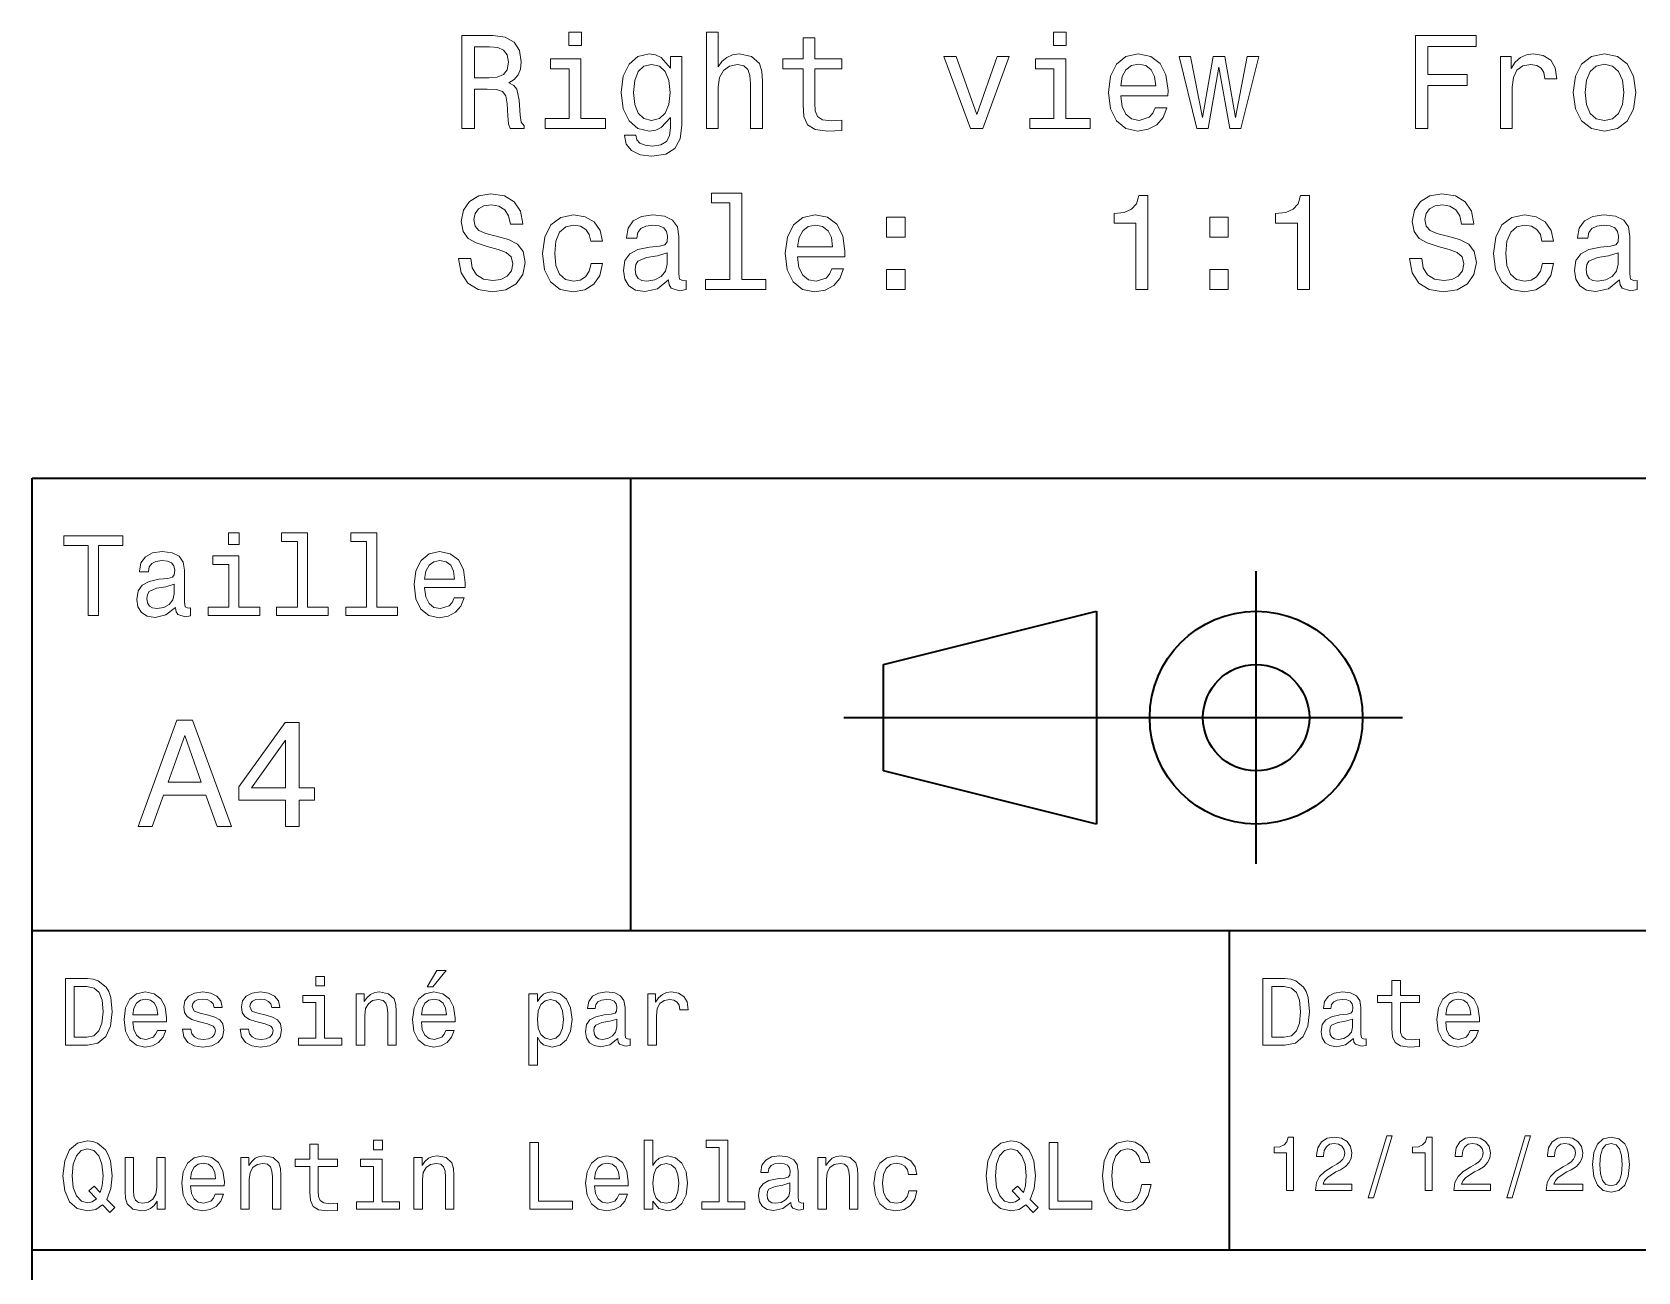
# Model space of a CAD drawing. Extents: x 0 to 297, y 0 to 210.
# Drawn here: x 97 to 157.3, y 40.2 to 86.8 of the extents above; entities that cross this region are included whole.
import ezdxf

# ---------------------------------------------------------------- set-up
doc = ezdxf.new("R2010")
doc.units = 0

msp = doc.modelspace()

# ---------------------------------------------------------------- linework, layer by layer
at = {"color": 7, "lineweight": 35}
for p, q in [((97, 10), (97, 70)), ((97, 70), (287, 70)), ((127.5, 61), (148.5, 61)), ((97, 53), (162, 53)), ((97, 41), (162, 41))]:
    msp.add_line(p, q, dxfattribs=at)
at = {"color": 7, "lineweight": 35, "ltscale": 0.425}
msp.add_line((119.5, 53), (119.5, 70), dxfattribs=at)
at = {"color": 7, "lineweight": 35, "ltscale": 0.275}
msp.add_line((143, 55.5), (143, 66.5), dxfattribs=at)
at = {"color": 7, "lineweight": 35, "ltscale": 0.206155}
for p, q in [((129, 63), (137, 65)), ((137, 57), (129, 59))]:
    msp.add_line(p, q, dxfattribs=at)
at = {"color": 7, "lineweight": 35, "ltscale": 0.2}
msp.add_line((137, 65), (137, 57), dxfattribs=at)
at = {"color": 7, "lineweight": 35, "ltscale": 0.1}
msp.add_line((129, 59), (129, 63), dxfattribs=at)
at = {"color": 7, "lineweight": 35, "ltscale": 0.3}
msp.add_line((142, 41), (142, 53), dxfattribs=at)
at = {"color": 7, "lineweight": 13}
for points in [[(113.153374, 83.143372), (113.622391, 83.143372), (113.622391, 84.62104), (114.101501, 84.62104), (114.454529, 84.605911), (114.67643, 84.535301), (114.797462, 84.368874), (114.8479, 84.071327), (114.873116, 83.617432), (114.903374, 83.319885), (114.96389, 83.143372), (115.493431, 83.143372), (115.493431, 83.239189), (115.377434, 83.380402), (115.33709, 83.642654), (115.301788, 84.207489), (115.216057, 84.626083), (115.10006, 84.757202), (114.918503, 84.853027), (115.120232, 84.979103), (115.261444, 85.155617), (115.352219, 85.377518), (115.382477, 85.644814), (115.311874, 86.068443), (115.110146, 86.386169), (114.77729, 86.577812), (114.323402, 86.643372), (113.153374, 86.643372)], [(117.641846, 86.764412), (117.172829, 86.764412), (117.172829, 86.260086), (117.641846, 86.260086)], [(122.342133, 83.143372), (122.785942, 83.143372), (122.785942, 84.706772), (122.831329, 85.064842), (122.977585, 85.327087), (123.204529, 85.488472), (123.507118, 85.548988), (123.749191, 85.498558), (123.90049, 85.362389), (123.976143, 85.135445), (124.001358, 84.832855), (124.001358, 83.143372), (124.44516, 83.143372), (124.44516, 84.92363), (124.424988, 85.2817), (124.334213, 85.579254), (124.036659, 85.851585), (123.572685, 85.947403), (123.320518, 85.912102), (123.103661, 85.816284), (122.922104, 85.664986), (122.785942, 85.458214), (122.785942, 86.764412), (122.342133, 86.764412)], [(125.973259, 85.382568), (125.973259, 84.02594), (126.003517, 83.587173), (126.14473, 83.284584), (126.427147, 83.10807), (126.906258, 83.047554), (127.430756, 83.072769), (127.430756, 83.456055), (127.04747, 83.425789), (126.699486, 83.466141), (126.512886, 83.592216), (126.43219, 83.804031), (126.417061, 84.101585), (126.417061, 85.382568), (127.430756, 85.382568), (127.430756, 85.760803), (126.417061, 85.760803), (126.417061, 86.552597), (125.973259, 86.552597), (125.973259, 85.760803), (125.206688, 85.760803), (125.206688, 85.382568)], [(135.857986, 86.764412), (135.388962, 86.764412), (135.388962, 86.260086), (135.857986, 86.260086)], [(148.984146, 83.143372), (149.453171, 83.143372), (149.453171, 84.752159), (150.925797, 84.752159), (150.925797, 85.170746), (149.453171, 85.170746), (149.453171, 86.219742), (151.263687, 86.219742), (151.263687, 86.643372), (148.984146, 86.643372)], [(114.192276, 86.214699), (114.499916, 86.184441), (114.716774, 86.088615), (114.852943, 85.912102), (114.898331, 85.634727), (114.8479, 85.342216), (114.711731, 85.165703), (114.479744, 85.074928), (114.162018, 85.049713), (113.622391, 85.049713), (113.622391, 86.214699)], [(117.626717, 83.516571), (117.626717, 85.760803), (116.486946, 85.760803), (116.486946, 85.382568), (117.182915, 85.382568), (117.182915, 83.516571), (116.275131, 83.516571), (116.275131, 83.143372), (118.544586, 83.143372), (118.544586, 83.516571)], [(121.414185, 83.264412), (121.414185, 85.851585), (120.990547, 85.851585), (120.990547, 85.412827), (120.64257, 85.811241), (120.430756, 85.912102), (120.193718, 85.947403), (119.765045, 85.846542), (119.43219, 85.564117), (119.215332, 85.110229), (119.139687, 84.5), (119.215332, 83.884727), (119.43219, 83.430832), (119.765045, 83.143372), (120.193718, 83.047554), (120.435791, 83.082855), (120.637527, 83.17363), (120.990547, 83.556915), (120.990547, 83.17363), (120.950203, 82.87104), (120.839256, 82.654175), (120.627441, 82.528099), (120.309715, 82.482712), (120.032333, 82.51297), (119.835648, 82.588615), (119.719658, 82.719742), (119.684357, 82.896255), (119.255676, 82.896255), (119.255676, 82.876083), (119.321243, 82.553314), (119.522972, 82.311241), (119.845734, 82.1549), (120.2845, 82.099426), (120.80899, 82.175072), (121.156975, 82.386887), (121.353661, 82.755043)], [(132.262161, 83.143372), (132.731186, 83.143372), (133.71965, 85.851585), (133.260727, 85.851585), (132.499191, 83.66787), (131.722534, 85.851585), (131.25856, 85.851585)], [(135.842865, 83.516571), (135.842865, 85.760803), (134.703094, 85.760803), (134.703094, 85.382568), (135.399048, 85.382568), (135.399048, 83.516571), (134.491272, 83.516571), (134.491272, 83.143372), (136.760727, 83.143372), (136.760727, 83.516571)], [(137.910583, 84.368874), (139.685791, 84.368874), (139.690842, 84.575645), (139.610153, 85.155617), (139.388245, 85.58934), (139.035217, 85.851585), (138.566193, 85.947403), (138.107269, 85.846542), (137.754242, 85.564117), (137.527298, 85.105186), (137.446594, 84.5), (137.522247, 83.879684), (137.749191, 83.425789), (138.097183, 83.143372), (138.551071, 83.047554), (138.944443, 83.113113), (139.267212, 83.284584), (139.504242, 83.556915), (139.640411, 83.920029), (139.201645, 83.920029), (139.11087, 83.7183), (138.979736, 83.567001), (138.606537, 83.445969), (138.319077, 83.501442), (138.102219, 83.677956), (137.961014, 83.965416), (137.910583, 84.353745)], [(141.198761, 83.143372), (141.602219, 85.443085), (142.005676, 83.143372), (142.429306, 83.143372), (143.095016, 85.851585), (142.666336, 85.851585), (142.217499, 83.551872), (141.819077, 85.851585), (141.380325, 85.851585), (140.981903, 83.551872), (140.533051, 85.851585), (140.109421, 85.851585), (140.775131, 83.143372)], [(152.176514, 83.143372), (152.620316, 83.143372), (152.620316, 84.691643), (152.66571, 85.064842), (152.80188, 85.33213), (153.023773, 85.493515), (153.32132, 85.548988), (153.543228, 85.513687), (153.709656, 85.412827), (153.810516, 85.241356), (153.845825, 85.009369), (154.294662, 85.009369), (154.234146, 85.41787), (154.067719, 85.710373), (153.790344, 85.886887), (153.412109, 85.947403), (153.154892, 85.907059), (152.932999, 85.806198), (152.736313, 85.634727), (152.579971, 85.40274), (152.579971, 85.851585), (152.176514, 85.851585)], [(154.914978, 84.494957), (154.995682, 83.879684), (155.227661, 83.425789), (155.595825, 83.143372), (156.090057, 83.047554), (156.579254, 83.143372), (156.947403, 83.420746), (157.179398, 83.874641), (157.265137, 84.494957), (157.179398, 85.110229), (156.947403, 85.56916), (156.579254, 85.846542), (156.090057, 85.947403), (155.595825, 85.846542), (155.227661, 85.564117), (154.995682, 85.110229)], [(119.598618, 84.5), (119.644005, 84.948845), (119.780174, 85.2817), (119.991989, 85.478386), (120.274414, 85.548988), (120.57196, 85.478386), (120.793861, 85.2817), (120.930031, 84.948845), (120.980461, 84.5), (120.930031, 84.041069), (120.793861, 83.713257), (120.57196, 83.511528), (120.274414, 83.445969), (119.991989, 83.511528), (119.780174, 83.713257), (119.644005, 84.046112)], [(137.910583, 84.742073), (137.966049, 85.090057), (138.102219, 85.34726), (138.30899, 85.503601), (138.581329, 85.559074), (138.848618, 85.503601), (139.055389, 85.34726), (139.181473, 85.090057), (139.226868, 84.742073)], [(155.368881, 84.5), (155.414261, 84.953888), (155.555481, 85.2817), (155.782425, 85.483429), (156.090057, 85.554031), (156.392654, 85.483429), (156.619598, 85.286743), (156.760803, 84.953888), (156.811234, 84.5), (156.760803, 84.041069), (156.619598, 83.708214), (156.392654, 83.506485), (156.090057, 83.440926), (155.782425, 83.506485), (155.555481, 83.708214), (155.414261, 84.041069)], [(113.481186, 78.251442), (113.022247, 78.251442), (113.123116, 77.716858), (113.375275, 77.323486), (113.763603, 77.086456), (114.288101, 77.000725), (114.807556, 77.081413), (115.195885, 77.303314), (115.443001, 77.651299), (115.533775, 78.110229), (115.45813, 78.523773), (115.246315, 78.791069), (114.903374, 78.967583), (114.444443, 79.098701), (114.051071, 79.194527), (113.793861, 79.305473), (113.647614, 79.466858), (113.602219, 79.719025), (113.647614, 79.945969), (113.778732, 80.117439), (113.980461, 80.233429), (114.257843, 80.273773), (114.54026, 80.223343), (114.762161, 80.087173), (114.908417, 79.860229), (114.979019, 79.552597), (115.437958, 79.552597), (115.437958, 79.562683), (115.357262, 80.036743), (115.120232, 80.389771), (114.747032, 80.611671), (114.242714, 80.687317), (113.788818, 80.611671), (113.435791, 80.399857), (113.208847, 80.072044), (113.128159, 79.648415), (113.193718, 79.270172), (113.385361, 79.01297), (113.687958, 78.841499), (114.101501, 78.710373), (114.510002, 78.594383), (114.817642, 78.483429), (115.004242, 78.322044), (115.069801, 78.059799), (115.009285, 77.792511), (114.852943, 77.590782), (114.615913, 77.464699), (114.308273, 77.424355), (113.965332, 77.479828), (113.703087, 77.641212), (113.536659, 77.903458)], [(123.224701, 80.344383), (123.224701, 77.469742), (122.311874, 77.469742), (122.311874, 77.096542), (124.576286, 77.096542), (124.576286, 77.469742), (123.668503, 77.469742), (123.668503, 80.717583), (122.528732, 80.717583), (122.528732, 80.344383)], [(138.475418, 77.096542), (138.934357, 77.096542), (138.934357, 80.621758), (138.591415, 80.621758), (138.500641, 80.314125), (138.319077, 80.107346), (138.041702, 79.986313), (137.658417, 79.945969), (137.658417, 79.587898), (138.475418, 79.587898)], [(144.54747, 77.096542), (145.006393, 77.096542), (145.006393, 80.621758), (144.663452, 80.621758), (144.572678, 80.314125), (144.391129, 80.107346), (144.113739, 79.986313), (143.730469, 79.945969), (143.730469, 79.587898), (144.54747, 79.587898)], [(149.221176, 78.251442), (148.762253, 78.251442), (148.863113, 77.716858), (149.11528, 77.323486), (149.503601, 77.086456), (150.028091, 77.000725), (150.547546, 77.081413), (150.935883, 77.303314), (151.182999, 77.651299), (151.273773, 78.110229), (151.19812, 78.523773), (150.986313, 78.791069), (150.643372, 78.967583), (150.184433, 79.098701), (149.791061, 79.194527), (149.533859, 79.305473), (149.387604, 79.466858), (149.342224, 79.719025), (149.387604, 79.945969), (149.518738, 80.117439), (149.720459, 80.233429), (149.997833, 80.273773), (150.280258, 80.223343), (150.502167, 80.087173), (150.648422, 79.860229), (150.719025, 79.552597), (151.177948, 79.552597), (151.177948, 79.562683), (151.09726, 80.036743), (150.860229, 80.389771), (150.48703, 80.611671), (149.982712, 80.687317), (149.528824, 80.611671), (149.175797, 80.399857), (148.948853, 80.072044), (148.868149, 79.648415), (148.933716, 79.270172), (149.125366, 79.01297), (149.427948, 78.841499), (149.841492, 78.710373), (150.25, 78.594383), (150.557632, 78.483429), (150.744232, 78.322044), (150.809799, 78.059799), (150.749283, 77.792511), (150.592941, 77.590782), (150.355911, 77.464699), (150.048264, 77.424355), (149.705338, 77.479828), (149.443085, 77.641212), (149.276657, 77.903458)], [(117.994873, 78.907059), (118.433632, 78.907059), (118.342857, 79.310516), (118.125999, 79.628242), (117.788101, 79.824928), (117.349342, 79.900574), (116.865189, 79.799713), (116.497032, 79.517288), (116.265045, 79.058357), (116.184357, 78.443085), (116.260002, 77.832855), (116.486946, 77.37896), (116.845016, 77.096542), (117.334213, 77.000725), (117.767929, 77.07637), (118.10582, 77.288185), (118.337814, 77.62104), (118.438675, 78.064842), (118.015045, 78.064842), (117.9394, 77.782425), (117.798187, 77.570602), (117.596458, 77.439484), (117.349342, 77.399139), (117.041702, 77.464699), (116.819801, 77.666428), (116.683632, 77.99424), (116.638245, 78.458214), (116.683632, 78.912102), (116.824844, 79.239914), (117.051788, 79.441643), (117.349342, 79.512245), (117.611588, 79.466858), (117.808273, 79.350868), (117.9394, 79.159225)], [(120.914902, 77.44957), (120.914902, 77.434441), (120.940117, 77.26297), (121.015762, 77.14193), (121.333488, 77.046112), (121.580605, 77.086456), (121.580605, 77.429398), (121.474701, 77.414268), (121.333488, 77.479828), (121.308273, 77.681557), (121.308273, 79.083572), (121.247757, 79.441643), (121.071243, 79.693802), (120.763603, 79.8451), (120.329887, 79.900574), (119.906258, 79.840057), (119.593575, 79.668587), (119.396889, 79.401299), (119.331329, 79.048271), (119.331329, 79.018013), (119.729744, 79.018013), (119.765045, 79.229828), (119.875999, 79.381126), (120.057556, 79.471901), (120.314758, 79.507202), (120.561874, 79.481987), (120.738388, 79.406342), (120.844299, 79.275215), (120.879601, 79.093658), (120.859428, 78.881844), (120.778732, 78.77594), (120.577003, 78.725502), (120.198761, 78.685158), (119.765045, 78.594383), (119.457405, 78.432999), (119.275856, 78.18084), (119.220375, 77.80764), (119.270813, 77.474785), (119.427147, 77.227669), (119.679314, 77.071327), (120.02729, 77.015854), (120.496315, 77.121758)], [(125.766487, 78.322044), (127.541702, 78.322044), (127.546745, 78.528816), (127.466057, 79.108788), (127.244156, 79.542511), (126.891129, 79.804756), (126.422104, 79.900574), (125.963173, 79.799713), (125.610146, 79.517288), (125.383202, 79.058357), (125.302505, 78.453171), (125.378159, 77.832855), (125.605103, 77.37896), (125.953087, 77.096542), (126.406975, 77.000725), (126.800346, 77.066284), (127.123116, 77.237755), (127.360146, 77.510086), (127.496315, 77.873199), (127.057556, 77.873199), (126.966774, 77.671471), (126.835648, 77.520172), (126.462448, 77.399139), (126.174988, 77.454613), (125.95813, 77.631126), (125.816917, 77.918587), (125.766487, 78.306915)], [(129.110153, 79.053314), (129.806107, 79.053314), (129.806107, 79.804756), (129.110153, 79.804756)], [(141.254242, 79.053314), (141.950195, 79.053314), (141.950195, 79.804756), (141.254242, 79.804756)], [(153.734863, 78.907059), (154.17363, 78.907059), (154.082855, 79.310516), (153.865997, 79.628242), (153.528091, 79.824928), (153.08934, 79.900574), (152.605194, 79.799713), (152.23703, 79.517288), (152.005051, 79.058357), (151.924347, 78.443085), (152, 77.832855), (152.226944, 77.37896), (152.585022, 77.096542), (153.074203, 77.000725), (153.507919, 77.07637), (153.845825, 77.288185), (154.077805, 77.62104), (154.17868, 78.064842), (153.755051, 78.064842), (153.679398, 77.782425), (153.538177, 77.570602), (153.336456, 77.439484), (153.08934, 77.399139), (152.781708, 77.464699), (152.559799, 77.666428), (152.42363, 77.99424), (152.378235, 78.458214), (152.42363, 78.912102), (152.564835, 79.239914), (152.791794, 79.441643), (153.08934, 79.512245), (153.351578, 79.466858), (153.548279, 79.350868), (153.679398, 79.159225)], [(156.654907, 77.44957), (156.654907, 77.434441), (156.680115, 77.26297), (156.755768, 77.14193), (157.073486, 77.046112), (157.320602, 77.086456), (157.320602, 77.429398), (157.214691, 77.414268), (157.073486, 77.479828), (157.048279, 77.681557), (157.048279, 79.083572), (156.987747, 79.441643), (156.811234, 79.693802), (156.503601, 79.8451), (156.069885, 79.900574), (155.646255, 79.840057), (155.333572, 79.668587), (155.136887, 79.401299), (155.07132, 79.048271), (155.07132, 79.018013), (155.469742, 79.018013), (155.505051, 79.229828), (155.615997, 79.381126), (155.797546, 79.471901), (156.054749, 79.507202), (156.30188, 79.481987), (156.478394, 79.406342), (156.58429, 79.275215), (156.619598, 79.093658), (156.599426, 78.881844), (156.518738, 78.77594), (156.317001, 78.725502), (155.938766, 78.685158), (155.505051, 78.594383), (155.197403, 78.432999), (155.015854, 78.18084), (154.960373, 77.80764), (155.010803, 77.474785), (155.167145, 77.227669), (155.419312, 77.071327), (155.767288, 77.015854), (156.236313, 77.121758)], [(125.766487, 78.695244), (125.82196, 79.043228), (125.95813, 79.30043), (126.164902, 79.456772), (126.437233, 79.512245), (126.704529, 79.456772), (126.911301, 79.30043), (127.037384, 79.043228), (127.082771, 78.695244)], [(120.864471, 78.04467), (120.803947, 77.782425), (120.64257, 77.580688), (120.40049, 77.44957), (120.102943, 77.404182), (119.911301, 77.429398), (119.775131, 77.510086), (119.6894, 77.651299), (119.664185, 77.847984), (119.684357, 78.024498), (119.765045, 78.150574), (120.087814, 78.291786), (120.496315, 78.352303), (120.864471, 78.473343)], [(156.604462, 78.04467), (156.543945, 77.782425), (156.382568, 77.580688), (156.140488, 77.44957), (155.842941, 77.404182), (155.651291, 77.429398), (155.515137, 77.510086), (155.429398, 77.651299), (155.404175, 77.847984), (155.424347, 78.024498), (155.505051, 78.150574), (155.827805, 78.291786), (156.236313, 78.352303), (156.604462, 78.473343)], [(129.110153, 77.096542), (129.806107, 77.096542), (129.806107, 77.847984), (129.110153, 77.847984)], [(141.254242, 77.096542), (141.950195, 77.096542), (141.950195, 77.847984), (141.254242, 77.847984)], [(99.102303, 64.837173), (99.5, 64.837173), (99.5, 67.47406), (100.407784, 67.47406), (100.407784, 67.837173), (98.190201, 67.837173), (98.190201, 67.47406), (99.102303, 67.47406)], [(104.786743, 67.940918), (104.384727, 67.940918), (104.384727, 67.508644), (104.786743, 67.508644)], [(106.969742, 67.621033), (106.969742, 65.157059), (106.187317, 65.157059), (106.187317, 64.837173), (108.128242, 64.837173), (108.128242, 65.157059), (107.350143, 65.157059), (107.350143, 67.940918), (106.373199, 67.940918), (106.373199, 67.621033)], [(109.572044, 67.621033), (109.572044, 65.157059), (108.789627, 65.157059), (108.789627, 64.837173), (110.730545, 64.837173), (110.730545, 65.157059), (109.952454, 65.157059), (109.952454, 67.940918), (108.975502, 67.940918), (108.975502, 67.621033)], [(102.387611, 65.139771), (102.387611, 65.126801), (102.409225, 64.979828), (102.47406, 64.876076), (102.746399, 64.793945), (102.958214, 64.828529), (102.958214, 65.122475), (102.867432, 65.109505), (102.746399, 65.165703), (102.724785, 65.338615), (102.724785, 66.540344), (102.672913, 66.84726), (102.521614, 67.0634), (102.257927, 67.193085), (101.886169, 67.240631), (101.523056, 67.188759), (101.255043, 67.041786), (101.086456, 66.812675), (101.030258, 66.510086), (101.030258, 66.484146), (101.371758, 66.484146), (101.402016, 66.665703), (101.497116, 66.795387), (101.65274, 66.873199), (101.873199, 66.903458), (102.085014, 66.881844), (102.236313, 66.817001), (102.327087, 66.704605), (102.357346, 66.548988), (102.340057, 66.367432), (102.270897, 66.276657), (102.097984, 66.233429), (101.773773, 66.198845), (101.402016, 66.121033), (101.138329, 65.982704), (100.982712, 65.766571), (100.935158, 65.446686), (100.978386, 65.161385), (101.112389, 64.949562), (101.328529, 64.815559), (101.626801, 64.768013), (102.028816, 64.858788)], [(104.773773, 65.157059), (104.773773, 67.080688), (103.796829, 67.080688), (103.796829, 66.756485), (104.393372, 66.756485), (104.393372, 65.157059), (103.615273, 65.157059), (103.615273, 64.837173), (105.560516, 64.837173), (105.560516, 65.157059)], [(111.750717, 65.887604), (113.272339, 65.887604), (113.276657, 66.064842), (113.207497, 66.561958), (113.017288, 66.933716), (112.714699, 67.158501), (112.312683, 67.240631), (111.919312, 67.154175), (111.616714, 66.912102), (111.422188, 66.51873), (111.353027, 66), (111.41787, 65.4683), (111.612396, 65.079247), (111.91066, 64.837173), (112.299713, 64.755043), (112.636887, 64.811234), (112.913544, 64.958214), (113.116714, 65.191643), (113.233429, 65.502876), (112.857346, 65.502876), (112.779541, 65.329971), (112.667145, 65.200287), (112.34726, 65.096542), (112.100868, 65.144089), (111.914986, 65.295387), (111.793945, 65.541786), (111.750717, 65.874634)], [(111.750717, 66.207489), (111.798271, 66.50576), (111.914986, 66.726219), (112.092216, 66.860229), (112.325653, 66.907776), (112.554756, 66.860229), (112.731987, 66.726219), (112.840057, 66.50576), (112.878967, 66.207489)], [(102.344383, 65.649857), (102.292511, 65.425072), (102.154182, 65.252159), (101.946686, 65.139771), (101.691643, 65.100861), (101.527374, 65.122475), (101.41066, 65.191643), (101.337173, 65.312675), (101.315559, 65.481262), (101.332855, 65.632561), (101.402016, 65.740631), (101.678673, 65.861671), (102.028816, 65.913544), (102.344383, 66.017288)], [(100.982712, 56.9049), (101.51297, 56.9049), (101.933716, 58.080692), (103.530258, 58.080692), (103.951012, 56.9049), (104.492798, 56.9049), (103.028816, 60.910664), (102.440926, 60.910664)], [(106.521614, 56.9049), (107.040344, 56.9049), (107.040344, 57.896255), (107.610954, 57.896255), (107.610954, 58.357349), (107.040344, 58.357349), (107.040344, 60.818443), (106.515854, 60.818443), (104.763687, 58.403458), (104.763687, 57.896255), (106.521614, 57.896255)], [(102.118156, 58.570606), (102.734871, 60.334293), (103.351585, 58.570606)], [(105.247841, 58.357349), (106.521614, 60.149857), (106.521614, 58.357349)], [(111.84726, 50.88797), (112.059799, 50.88797), (112.560516, 51.500362), (112.207489, 51.500362)], [(99.080688, 51.190563), (98.248558, 51.190563), (98.248558, 48.690563), (99.080688, 48.690563), (99.473343, 48.769814), (99.765129, 49.011169), (99.945244, 49.40382), (100.010086, 49.940563), (99.952446, 50.488113), (99.880402, 50.70425), (99.779541, 50.877163), (99.487755, 51.111313), (99.296829, 51.168949)], [(99.055473, 50.891571), (99.329254, 50.837536), (99.516571, 50.671829), (99.628242, 50.376442), (99.664268, 49.940563), (99.624641, 49.519093), (99.51297, 49.223705), (99.322044, 49.047192), (99.055473, 48.989555), (98.583572, 48.989555), (98.583572, 50.891571)], [(100.784584, 49.565922), (102.052597, 49.565922), (102.056198, 49.713619), (101.998558, 50.127884), (101.840057, 50.437683), (101.587898, 50.625), (101.252884, 50.693443), (100.925072, 50.621399), (100.672913, 50.41967), (100.510803, 50.091862), (100.453171, 49.659584), (100.507202, 49.216499), (100.669312, 48.892292), (100.91787, 48.690563), (101.242073, 48.62212), (101.523056, 48.668949), (101.753601, 48.791428), (101.922913, 48.98595), (102.020172, 49.245319), (101.706772, 49.245319), (101.64193, 49.101227), (101.548271, 48.993156), (101.2817, 48.9067), (101.07637, 48.946327), (100.921471, 49.072407), (100.820602, 49.27774), (100.784584, 49.555115)], [(103.623199, 49.818085), (103.317001, 49.890129), (103.090057, 49.972984), (103.014412, 50.142292), (103.036026, 50.261169), (103.111671, 50.347622), (103.234146, 50.401657), (103.41066, 50.423271), (103.579971, 50.401657), (103.713257, 50.336815), (103.799713, 50.239555), (103.835732, 50.109871), (104.145531, 50.109871), (104.145531, 50.117077), (104.091499, 50.351227), (103.943802, 50.534943), (103.713257, 50.650219), (103.41066, 50.693443), (103.104469, 50.650219), (102.881126, 50.531342), (102.740631, 50.354828), (102.697403, 50.131485), (102.729828, 49.915348), (102.830688, 49.76405), (102.996399, 49.655983), (103.237755, 49.580334), (103.590775, 49.493877), (103.806915, 49.40382), (103.864555, 49.331772), (103.886169, 49.223705), (103.853745, 49.09042), (103.767288, 48.989555), (103.626801, 48.924713), (103.439484, 48.903099), (103.241356, 48.924713), (103.09726, 49.000362), (103, 49.122841), (102.960373, 49.292149), (102.654175, 49.292149), (102.704613, 49.003963), (102.852303, 48.795029), (103.086456, 48.668949), (103.41066, 48.62212), (103.749283, 48.668949), (103.997841, 48.795029), (104.149139, 48.996758), (104.203171, 49.259727), (104.163544, 49.486671), (104.051872, 49.641571), (103.868156, 49.742435)], [(105.791786, 49.818085), (105.485588, 49.890129), (105.258644, 49.972984), (105.182999, 50.142292), (105.204613, 50.261169), (105.280258, 50.347622), (105.40274, 50.401657), (105.579254, 50.423271), (105.748558, 50.401657), (105.881844, 50.336815), (105.9683, 50.239555), (106.004326, 50.109871), (106.314117, 50.109871), (106.314117, 50.117077), (106.260086, 50.351227), (106.112396, 50.534943), (105.881844, 50.650219), (105.579254, 50.693443), (105.273056, 50.650219), (105.049713, 50.531342), (104.909225, 50.354828), (104.865997, 50.131485), (104.898415, 49.915348), (104.999283, 49.76405), (105.164986, 49.655983), (105.406342, 49.580334), (105.759369, 49.493877), (105.975502, 49.40382), (106.033142, 49.331772), (106.054756, 49.223705), (106.022339, 49.09042), (105.935883, 48.989555), (105.795387, 48.924713), (105.60807, 48.903099), (105.409943, 48.924713), (105.265854, 49.000362), (105.168587, 49.122841), (105.12896, 49.292149), (104.822769, 49.292149), (104.873199, 49.003963), (105.020897, 48.795029), (105.255043, 48.668949), (105.579254, 48.62212), (105.91787, 48.668949), (106.166428, 48.795029), (106.317726, 48.996758), (106.371758, 49.259727), (106.33213, 49.486671), (106.220459, 49.641571), (106.036743, 49.742435)], [(107.992798, 51.27702), (107.657784, 51.27702), (107.657784, 50.916786), (107.992798, 50.916786)], [(109.181557, 48.690563), (109.498558, 48.690563), (109.498558, 49.807278), (109.530983, 50.063042), (109.635445, 50.250362), (109.797546, 50.365635), (110.013687, 50.408863), (110.1866, 50.372841), (110.29467, 50.275578), (110.348701, 50.113472), (110.366714, 49.897335), (110.366714, 48.690563), (110.683716, 48.690563), (110.683716, 49.962177), (110.669312, 50.217941), (110.604469, 50.430477), (110.39193, 50.625), (110.060516, 50.693443), (109.876801, 50.668228), (109.721901, 50.599785), (109.588615, 50.484512), (109.484146, 50.329613), (109.484146, 50.625), (109.181557, 50.625)], [(111.627518, 49.565922), (112.895531, 49.565922), (112.899132, 49.713619), (112.841499, 50.127884), (112.682999, 50.437683), (112.430832, 50.625), (112.095825, 50.693443), (111.768013, 50.621399), (111.515854, 50.41967), (111.353745, 50.091862), (111.296112, 49.659584), (111.350143, 49.216499), (111.512245, 48.892292), (111.760803, 48.690563), (112.085014, 48.62212), (112.365997, 48.668949), (112.596542, 48.791428), (112.765854, 48.98595), (112.863113, 49.245319), (112.549713, 49.245319), (112.484871, 49.101227), (112.391212, 48.993156), (112.124641, 48.9067), (111.919312, 48.946327), (111.764412, 49.072407), (111.663544, 49.27774), (111.627518, 49.555115)], [(115.986313, 50.326012), (115.986313, 50.625), (115.669312, 50.625), (115.669312, 47.941284), (115.986313, 47.941284), (115.986313, 48.98595), (116.097984, 48.816643), (116.22406, 48.704971), (116.541069, 48.62212), (116.843658, 48.690563), (117.081413, 48.895893), (117.236313, 49.2201), (117.293945, 49.659584), (117.236313, 50.095463), (117.081413, 50.41967), (116.843658, 50.621399), (116.541069, 50.693443), (116.368156, 50.671829), (116.220459, 50.603386), (116.094383, 50.488113)], [(119.005043, 48.942726), (119.005043, 48.931919), (119.023056, 48.809441), (119.077087, 48.722984), (119.304031, 48.654541), (119.480545, 48.683357), (119.480545, 48.928314), (119.4049, 48.917507), (119.304031, 48.96434), (119.286026, 49.108429), (119.286026, 50.109871), (119.242798, 50.365635), (119.116714, 50.54575), (118.896973, 50.65382), (118.587173, 50.693443), (118.284584, 50.650219), (118.061241, 50.52774), (117.920746, 50.336815), (117.873917, 50.084656), (117.873917, 50.063042), (118.158501, 50.063042), (118.183716, 50.21434), (118.26297, 50.322407), (118.392654, 50.387249), (118.57637, 50.412464), (118.752884, 50.394455), (118.878967, 50.34042), (118.954613, 50.246758), (118.979828, 50.117077), (118.965416, 49.965778), (118.907784, 49.890129), (118.763687, 49.854107), (118.493515, 49.825291), (118.183716, 49.760448), (117.963974, 49.645176), (117.834297, 49.465057), (117.79467, 49.19849), (117.830688, 48.960735), (117.942368, 48.784222), (118.122482, 48.67255), (118.37104, 48.632927), (118.706055, 48.708576)], [(120.143372, 48.690563), (120.460373, 48.690563), (120.460373, 49.796471), (120.492798, 50.063042), (120.590057, 50.253963), (120.748558, 50.369236), (120.961098, 50.408863), (121.119598, 50.383648), (121.238472, 50.3116), (121.310516, 50.189121), (121.335739, 50.023415), (121.656342, 50.023415), (121.613113, 50.315205), (121.49424, 50.524136), (121.296112, 50.650219), (121.02594, 50.693443), (120.842224, 50.664627), (120.683716, 50.592579), (120.543228, 50.4701), (120.431557, 50.304398), (120.431557, 50.625), (120.143372, 50.625)], [(144.080688, 51.190563), (143.248566, 51.190563), (143.248566, 48.690563), (144.080688, 48.690563), (144.473343, 48.769814), (144.765137, 49.011169), (144.945251, 49.40382), (145.010086, 49.940563), (144.952454, 50.488113), (144.880402, 50.70425), (144.779541, 50.877163), (144.487747, 51.111313), (144.296829, 51.168949)], [(144.055481, 50.891571), (144.329254, 50.837536), (144.516571, 50.671829), (144.628235, 50.376442), (144.664261, 49.940563), (144.624634, 49.519093), (144.51297, 49.223705), (144.322052, 49.047192), (144.055481, 48.989555), (143.583572, 48.989555), (143.583572, 50.891571)], [(146.656342, 48.942726), (146.656342, 48.931919), (146.674347, 48.809441), (146.728394, 48.722984), (146.955338, 48.654541), (147.131851, 48.683357), (147.131851, 48.928314), (147.056198, 48.917507), (146.955338, 48.96434), (146.937317, 49.108429), (146.937317, 50.109871), (146.894089, 50.365635), (146.768005, 50.54575), (146.548264, 50.65382), (146.23848, 50.693443), (145.935883, 50.650219), (145.71254, 50.52774), (145.572052, 50.336815), (145.525223, 50.084656), (145.525223, 50.063042), (145.809799, 50.063042), (145.835022, 50.21434), (145.914261, 50.322407), (146.043945, 50.387249), (146.227661, 50.412464), (146.404175, 50.394455), (146.530258, 50.34042), (146.605911, 50.246758), (146.631119, 50.117077), (146.616714, 49.965778), (146.559082, 49.890129), (146.414978, 49.854107), (146.144806, 49.825291), (145.835022, 49.760448), (145.61528, 49.645176), (145.485596, 49.465057), (145.445969, 49.19849), (145.481995, 48.960735), (145.593658, 48.784222), (145.773773, 48.67255), (146.022339, 48.632927), (146.357346, 48.708576)], [(148.100861, 50.289986), (148.100861, 49.320965), (148.122482, 49.007565), (148.223343, 48.791428), (148.425079, 48.665348), (148.767288, 48.62212), (149.141937, 48.640129), (149.141937, 48.913906), (148.868149, 48.892292), (148.619598, 48.921112), (148.486313, 49.011169), (148.42868, 49.162464), (148.417862, 49.375), (148.417862, 50.289986), (149.141937, 50.289986), (149.141937, 50.560158), (148.417862, 50.560158), (148.417862, 51.125721), (148.100861, 51.125721), (148.100861, 50.560158), (147.553314, 50.560158), (147.553314, 50.289986)], [(150.121765, 49.565922), (151.389771, 49.565922), (151.393372, 49.713619), (151.335739, 50.127884), (151.177231, 50.437683), (150.925079, 50.625), (150.590057, 50.693443), (150.262253, 50.621399), (150.010086, 50.41967), (149.847977, 50.091862), (149.790344, 49.659584), (149.844376, 49.216499), (150.006485, 48.892292), (150.255051, 48.690563), (150.579254, 48.62212), (150.860229, 48.668949), (151.090775, 48.791428), (151.260086, 48.98595), (151.357346, 49.245319), (151.043945, 49.245319), (150.979111, 49.101227), (150.885452, 48.993156), (150.618881, 48.9067), (150.413544, 48.946327), (150.258652, 49.072407), (150.157776, 49.27774), (150.121765, 49.555115)], [(100.784584, 49.832493), (100.824211, 50.081055), (100.921471, 50.264771), (101.069168, 50.376442), (101.263687, 50.416069), (101.454613, 50.376442), (101.602303, 50.264771), (101.69236, 50.081055), (101.724785, 49.832493)], [(107.981987, 48.957134), (107.981987, 50.560158), (107.16787, 50.560158), (107.16787, 50.289986), (107.664986, 50.289986), (107.664986, 48.957134), (107.016571, 48.957134), (107.016571, 48.690563), (108.637611, 48.690563), (108.637611, 48.957134)], [(111.627518, 49.832493), (111.667145, 50.081055), (111.764412, 50.264771), (111.912102, 50.376442), (112.106628, 50.416069), (112.297546, 50.376442), (112.445244, 50.264771), (112.535301, 50.081055), (112.567726, 49.832493)], [(116.48703, 48.9067), (116.274498, 48.953533), (116.119598, 49.097622), (116.022339, 49.331772), (115.989914, 49.659584), (116.022339, 49.983791), (116.119598, 50.217941), (116.274498, 50.358429), (116.48703, 50.408863), (116.681557, 50.358429), (116.836456, 50.21434), (116.933716, 49.98019), (116.969742, 49.659584), (116.933716, 49.335377), (116.836456, 49.097622), (116.681557, 48.953533)], [(150.121765, 49.832493), (150.161377, 50.081055), (150.258652, 50.264771), (150.406342, 50.376442), (150.600861, 50.416069), (150.791794, 50.376442), (150.939484, 50.264771), (151.029541, 50.081055), (151.061966, 49.832493)], [(118.969025, 49.367798), (118.925797, 49.180477), (118.810516, 49.036385), (118.637611, 48.942726), (118.425072, 48.910305), (118.288185, 48.928314), (118.190926, 48.98595), (118.129684, 49.086815), (118.111671, 49.227306), (118.126083, 49.353386), (118.183716, 49.443443), (118.414268, 49.544312), (118.706055, 49.587536), (118.969025, 49.673992)], [(146.620316, 49.367798), (146.577087, 49.180477), (146.461823, 49.036385), (146.28891, 48.942726), (146.07637, 48.910305), (145.939484, 48.928314), (145.842224, 48.98595), (145.780975, 49.086815), (145.76297, 49.227306), (145.777374, 49.353386), (145.835022, 49.443443), (146.065567, 49.544312), (146.357346, 49.587536), (146.620316, 49.673992)], [(147.213257, 42.956772), (147.412109, 42.956772), (148.109512, 45.279541), (147.907791, 45.279541)], [(152.417877, 42.956772), (152.616714, 42.956772), (153.314133, 45.279541), (153.112396, 45.279541)], [(99.642654, 42.685879), (99.916428, 42.401295), (100.107346, 42.592216), (99.811958, 42.894814), (99.963257, 43.305473), (100.010086, 43.780979), (99.941643, 44.339336), (99.862389, 44.56628), (99.757927, 44.753601), (99.46254, 45.009365), (99.282417, 45.074207), (99.084297, 45.099422), (98.702446, 45.009365), (98.41066, 44.757202), (98.223343, 44.342937), (98.158501, 43.780979), (98.223343, 43.219021), (98.407059, 42.804756), (98.698845, 42.548992), (99.084297, 42.462536), (99.397697, 42.520172)], [(99.415703, 42.916428), (99.260803, 42.801151), (99.084297, 42.765129), (98.850143, 42.829971), (98.666428, 43.024494), (98.543945, 43.341499), (98.504326, 43.780979), (98.543945, 44.216858), (98.662827, 44.537464), (98.846542, 44.731987), (99.084297, 44.80043), (99.318443, 44.731987), (99.502159, 44.533859), (99.62104, 44.213257), (99.664268, 43.780979), (99.631844, 43.406338), (99.5634, 43.150578), (99.329254, 43.395531), (99.134727, 43.211815)], [(107.438042, 44.130402), (107.438042, 43.161381), (107.459656, 42.84798), (107.560516, 42.631844), (107.762245, 42.505764), (108.104469, 42.462536), (108.479111, 42.480545), (108.479111, 42.754322), (108.20533, 42.732708), (107.956772, 42.761528), (107.823486, 42.851585), (107.765854, 43.00288), (107.755043, 43.215416), (107.755043, 44.130402), (108.479111, 44.130402), (108.479111, 44.400574), (107.755043, 44.400574), (107.755043, 44.966137), (107.438042, 44.966137), (107.438042, 44.400574), (106.890488, 44.400574), (106.890488, 44.130402)], [(110.161385, 45.117435), (109.82637, 45.117435), (109.82637, 44.757202), (110.161385, 44.757202)], [(115.701729, 42.530979), (117.308357, 42.530979), (117.308357, 42.833572), (116.033142, 42.833572), (116.033142, 45.030979), (115.701729, 45.030979)], [(120.323486, 42.829971), (120.55764, 42.552593), (120.878242, 42.462536), (121.18084, 42.530979), (121.422195, 42.736309), (121.573486, 43.064121), (121.631126, 43.5), (121.573486, 43.935879), (121.418587, 44.260086), (121.18084, 44.461815), (120.878242, 44.533859), (120.561241, 44.440201), (120.431557, 44.324928), (120.323486, 44.170029), (120.323486, 45.117435), (120.006485, 45.117435), (120.006485, 42.530979), (120.323486, 42.530979)], [(122.823486, 44.850864), (122.823486, 42.79755), (122.171471, 42.79755), (122.171471, 42.530979), (123.78891, 42.530979), (123.78891, 42.79755), (123.140488, 42.79755), (123.140488, 45.117435), (122.32637, 45.117435), (122.32637, 44.850864)], [(134.340057, 42.685879), (134.613831, 42.401295), (134.804764, 42.592216), (134.509369, 42.894814), (134.660675, 43.305473), (134.707489, 43.780979), (134.639053, 44.339336), (134.559799, 44.56628), (134.455338, 44.753601), (134.159943, 45.009365), (133.979828, 45.074207), (133.781708, 45.099422), (133.399857, 45.009365), (133.108078, 44.757202), (132.920746, 44.342937), (132.855911, 43.780979), (132.920746, 43.219021), (133.104462, 42.804756), (133.396255, 42.548992), (133.781708, 42.462536), (134.095108, 42.520172)], [(134.113113, 42.916428), (133.958221, 42.801151), (133.781708, 42.765129), (133.547546, 42.829971), (133.363831, 43.024494), (133.241364, 43.341499), (133.201736, 43.780979), (133.241364, 44.216858), (133.360229, 44.537464), (133.543945, 44.731987), (133.781708, 44.80043), (134.015854, 44.731987), (134.19957, 44.533859), (134.318451, 44.213257), (134.361679, 43.780979), (134.329254, 43.406338), (134.260803, 43.150578), (134.026657, 43.395531), (133.832138, 43.211815)], [(135.219025, 42.530979), (136.825653, 42.530979), (136.825653, 42.833572), (135.55043, 42.833572), (135.55043, 45.030979), (135.219025, 45.030979)], [(138.702454, 43.460373), (138.630402, 43.15778), (138.511536, 42.941643), (138.345825, 42.808357), (138.151306, 42.765129), (137.917145, 42.829971), (137.733429, 43.024494), (137.610962, 43.341499), (137.57132, 43.780979), (137.610962, 44.216858), (137.729828, 44.537464), (137.913544, 44.731987), (138.151306, 44.80043), (138.324219, 44.764408), (138.471909, 44.663544), (138.587173, 44.501442), (138.666428, 44.278099), (139.008652, 44.278099), (138.900574, 44.620316), (138.713257, 44.879681), (138.457489, 45.041786), (138.151306, 45.099422), (137.769455, 45.009365), (137.477661, 44.757202), (137.290344, 44.342937), (137.22551, 43.780979), (137.290344, 43.219021), (137.477661, 42.804756), (137.769455, 42.548992), (138.151306, 42.462536), (138.486313, 42.530979), (138.756485, 42.721901), (138.947403, 43.035301), (139.048279, 43.460373)], [(144.14122, 43.224785), (144.403458, 43.224785), (144.403458, 45.239193), (144.207504, 45.239193), (144.155624, 45.0634), (144.05188, 44.945248), (143.893372, 44.876083), (143.674362, 44.853027), (143.674362, 44.648415), (144.14122, 44.648415)], [(145.224792, 43.224785), (146.599426, 43.224785), (146.599426, 43.472622), (145.51297, 43.472622), (145.573486, 43.60807), (145.677231, 43.720463), (145.997116, 43.925072), (146.167145, 44.011528), (146.357361, 44.135448), (146.492798, 44.279541), (146.570602, 44.44957), (146.599426, 44.642651), (146.55043, 44.884727), (146.414993, 45.074928), (146.207504, 45.195965), (145.939484, 45.239193), (145.662827, 45.190201), (145.452454, 45.054756), (145.317001, 44.838619), (145.270905, 44.553314), (145.270905, 44.51297), (145.533142, 44.51297), (145.533142, 44.536022), (145.559082, 44.731991), (145.636887, 44.876083), (145.760818, 44.9683), (145.925079, 45), (146.092224, 44.971184), (146.216141, 44.899136), (146.296829, 44.786743), (146.325653, 44.645535), (146.305481, 44.51297), (146.250732, 44.400578), (146.158508, 44.302593), (146.031708, 44.216141), (145.861679, 44.12392), (145.579254, 43.945248), (145.380402, 43.755043), (145.262253, 43.524498), (145.224792, 43.233429)], [(149.345825, 43.224785), (149.608078, 43.224785), (149.608078, 45.239193), (149.412109, 45.239193), (149.360229, 45.0634), (149.256485, 44.945248), (149.097992, 44.876083), (148.878967, 44.853027), (148.878967, 44.648415), (149.345825, 44.648415)], [(150.429398, 43.224785), (151.804047, 43.224785), (151.804047, 43.472622), (150.71759, 43.472622), (150.778107, 43.60807), (150.881851, 43.720463), (151.201736, 43.925072), (151.371765, 44.011528), (151.561966, 44.135448), (151.697418, 44.279541), (151.775223, 44.44957), (151.804047, 44.642651), (151.755051, 44.884727), (151.619598, 45.074928), (151.412109, 45.195965), (151.144104, 45.239193), (150.867447, 45.190201), (150.657059, 45.054756), (150.521622, 44.838619), (150.47551, 44.553314), (150.47551, 44.51297), (150.737762, 44.51297), (150.737762, 44.536022), (150.763687, 44.731991), (150.841507, 44.876083), (150.965424, 44.9683), (151.129684, 45), (151.296829, 44.971184), (151.420746, 44.899136), (151.50145, 44.786743), (151.530258, 44.645535), (151.510086, 44.51297), (151.455338, 44.400578), (151.363113, 44.302593), (151.236313, 44.216141), (151.066284, 44.12392), (150.783859, 43.945248), (150.585022, 43.755043), (150.466858, 43.524498), (150.429398, 43.233429)], [(153.899139, 43.224785), (155.273773, 43.224785), (155.273773, 43.472622), (154.187317, 43.472622), (154.247849, 43.60807), (154.351593, 43.720463), (154.671478, 43.925072), (154.841507, 44.011528), (155.031708, 44.135448), (155.167145, 44.279541), (155.244965, 44.44957), (155.273773, 44.642651), (155.224792, 44.884727), (155.08934, 45.074928), (154.881851, 45.195965), (154.613831, 45.239193), (154.337173, 45.190201), (154.126801, 45.054756), (153.991364, 44.838619), (153.945251, 44.553314), (153.945251, 44.51297), (154.207504, 44.51297), (154.207504, 44.536022), (154.233429, 44.731991), (154.311249, 44.876083), (154.435165, 44.9683), (154.599426, 45), (154.766571, 44.971184), (154.890488, 44.899136), (154.971191, 44.786743), (155, 44.645535), (154.979828, 44.51297), (154.925079, 44.400578), (154.832855, 44.302593), (154.706055, 44.216141), (154.536026, 44.12392), (154.253601, 43.945248), (154.054764, 43.755043), (153.9366, 43.524498), (153.899139, 43.233429)], [(155.642654, 44.201729), (155.685883, 43.749279), (155.821335, 43.426514), (156.037476, 43.230549), (156.337173, 43.167149), (156.634003, 43.230549), (156.850143, 43.426514), (156.982712, 43.749279), (157.028824, 44.201729), (156.982712, 44.651299), (156.927963, 44.829971), (156.850143, 44.976948), (156.634003, 45.172913), (156.337173, 45.239193), (156.037476, 45.172913), (155.821335, 44.974064), (155.685883, 44.651299)], [(155.919312, 44.201729), (155.942368, 44.550434), (156.01442, 44.801155), (156.144104, 44.948128), (156.337173, 45), (156.527374, 44.948128), (156.657059, 44.801155), (156.729111, 44.550434), (156.752167, 44.201729), (156.729111, 43.850143), (156.657059, 43.599426), (156.527374, 43.45245), (156.337173, 43.403458), (156.144104, 43.45245), (156.01442, 43.599426), (155.942368, 43.850143)], [(101.998558, 44.465416), (101.681557, 44.465416), (101.681557, 43.348701), (101.645531, 43.089336), (101.541069, 42.902016), (101.37896, 42.786743), (101.166428, 42.750721), (100.997116, 42.779537), (100.889046, 42.865993), (100.827812, 43.013687), (100.8134, 43.222622), (100.8134, 44.465416), (100.496399, 44.465416), (100.496399, 43.193802), (100.507202, 42.938038), (100.575645, 42.725502), (100.784584, 42.530979), (101.119598, 42.462536), (101.299713, 42.487751), (101.454613, 42.552593), (101.587898, 42.664265), (101.695969, 42.826366), (101.695969, 42.530979), (101.998558, 42.530979)], [(102.953171, 43.406338), (104.221184, 43.406338), (104.224785, 43.554035), (104.167145, 43.9683), (104.008644, 44.278099), (103.756485, 44.465416), (103.421471, 44.533859), (103.093658, 44.461815), (102.841499, 44.260086), (102.679398, 43.932278), (102.621758, 43.5), (102.675797, 43.056915), (102.837898, 42.732708), (103.086456, 42.530979), (103.41066, 42.462536), (103.691643, 42.509365), (103.922188, 42.631844), (104.091499, 42.826366), (104.188759, 43.085735), (103.875359, 43.085735), (103.810516, 42.941643), (103.716858, 42.833572), (103.450287, 42.747116), (103.244957, 42.786743), (103.090057, 42.912823), (102.989197, 43.118156), (102.953171, 43.395531)], [(102.953171, 43.672909), (102.992798, 43.921471), (103.090057, 44.105186), (103.237755, 44.216858), (103.432274, 44.256485), (103.623199, 44.216858), (103.770897, 44.105186), (103.860954, 43.921471), (103.893372, 43.672909)], [(104.844383, 42.530979), (105.161385, 42.530979), (105.161385, 43.647694), (105.193802, 43.903458), (105.298271, 44.090778), (105.460373, 44.206051), (105.676514, 44.249279), (105.849426, 44.213257), (105.957497, 44.115993), (106.011528, 43.953888), (106.029541, 43.737751), (106.029541, 42.530979), (106.346542, 42.530979), (106.346542, 43.802593), (106.33213, 44.058357), (106.267288, 44.270893), (106.054756, 44.465416), (105.723343, 44.533859), (105.539627, 44.508644), (105.384727, 44.440201), (105.251442, 44.324928), (105.146973, 44.170029), (105.146973, 44.465416), (104.844383, 44.465416)], [(110.150574, 42.79755), (110.150574, 44.400574), (109.336456, 44.400574), (109.336456, 44.130402), (109.833572, 44.130402), (109.833572, 42.79755), (109.185158, 42.79755), (109.185158, 42.530979), (110.806198, 42.530979), (110.806198, 42.79755)], [(111.350143, 42.530979), (111.667145, 42.530979), (111.667145, 43.647694), (111.69957, 43.903458), (111.804031, 44.090778), (111.966141, 44.206051), (112.182274, 44.249279), (112.355186, 44.213257), (112.463257, 44.115993), (112.517288, 43.953888), (112.535301, 43.737751), (112.535301, 42.530979), (112.852303, 42.530979), (112.852303, 43.802593), (112.837898, 44.058357), (112.773056, 44.270893), (112.560516, 44.465416), (112.229103, 44.533859), (112.045387, 44.508644), (111.890488, 44.440201), (111.757202, 44.324928), (111.65274, 44.170029), (111.65274, 44.465416), (111.350143, 44.465416)], [(118.133286, 43.406338), (119.401299, 43.406338), (119.4049, 43.554035), (119.34726, 43.9683), (119.188766, 44.278099), (118.9366, 44.465416), (118.601585, 44.533859), (118.273773, 44.461815), (118.021614, 44.260086), (117.859512, 43.932278), (117.801872, 43.5), (117.855911, 43.056915), (118.018013, 42.732708), (118.266571, 42.530979), (118.590775, 42.462536), (118.871758, 42.509365), (119.10231, 42.631844), (119.271614, 42.826366), (119.368881, 43.085735), (119.055481, 43.085735), (118.990631, 42.941643), (118.896973, 42.833572), (118.630402, 42.747116), (118.425072, 42.786743), (118.270172, 42.912823), (118.169312, 43.118156), (118.133286, 43.395531)], [(118.133286, 43.672909), (118.172913, 43.921471), (118.270172, 44.105186), (118.41787, 44.216858), (118.612396, 44.256485), (118.803314, 44.216858), (118.951012, 44.105186), (119.041069, 43.921471), (119.073486, 43.672909)], [(121.306915, 43.5), (121.270897, 43.175793), (121.17363, 42.938038), (121.018738, 42.793949), (120.824211, 42.747116), (120.611671, 42.793949), (120.456772, 42.938038), (120.359512, 43.172188), (120.327087, 43.5), (120.359512, 43.824207), (120.456772, 44.058357), (120.611671, 44.198845), (120.824211, 44.249279), (121.018738, 44.198845), (121.17363, 44.054756), (121.270897, 43.820606)], [(125.510811, 42.783142), (125.510811, 42.772335), (125.528824, 42.649857), (125.582855, 42.5634), (125.809799, 42.494957), (125.986313, 42.523773), (125.986313, 42.76873), (125.910667, 42.757923), (125.809799, 42.804756), (125.791794, 42.948845), (125.791794, 43.950287), (125.748566, 44.206051), (125.622482, 44.386166), (125.40274, 44.494236), (125.092941, 44.533859), (124.790344, 44.490635), (124.567001, 44.368156), (124.426514, 44.177231), (124.379684, 43.925072), (124.379684, 43.903458), (124.664268, 43.903458), (124.689484, 44.054756), (124.768738, 44.162823), (124.898422, 44.227665), (125.082138, 44.25288), (125.258652, 44.234871), (125.384727, 44.180836), (125.460381, 44.087173), (125.485596, 43.957493), (125.471184, 43.806194), (125.413544, 43.730545), (125.269455, 43.694523), (124.999283, 43.665707), (124.689484, 43.600864), (124.469742, 43.485592), (124.340057, 43.305473), (124.300438, 43.038906), (124.336456, 42.801151), (124.448128, 42.624638), (124.628242, 42.512966), (124.876801, 42.473343), (125.211823, 42.548992)], [(126.530266, 42.530979), (126.847267, 42.530979), (126.847267, 43.647694), (126.879684, 43.903458), (126.984154, 44.090778), (127.146255, 44.206051), (127.362396, 44.249279), (127.535309, 44.213257), (127.643372, 44.115993), (127.697411, 43.953888), (127.715424, 43.737751), (127.715424, 42.530979), (128.032425, 42.530979), (128.032425, 43.802593), (128.018021, 44.058357), (127.953171, 44.270893), (127.740639, 44.465416), (127.409225, 44.533859), (127.22551, 44.508644), (127.07061, 44.440201), (126.937325, 44.324928), (126.832855, 44.170029), (126.832855, 44.465416), (126.530266, 44.465416)], [(129.930847, 43.824207), (130.244232, 43.824207), (130.179398, 44.112392), (130.024506, 44.339336), (129.783142, 44.479828), (129.469742, 44.533859), (129.123932, 44.461815), (128.860962, 44.260086), (128.695251, 43.932278), (128.637619, 43.492794), (128.69165, 43.056915), (128.853745, 42.732708), (129.109512, 42.530979), (129.458939, 42.462536), (129.768738, 42.516571), (130.010086, 42.667866), (130.175797, 42.905621), (130.247849, 43.222622), (129.945251, 43.222622), (129.89122, 43.020893), (129.790344, 42.869595), (129.646255, 42.775936), (129.469742, 42.747116), (129.25, 42.793949), (129.091507, 42.938038), (128.994247, 43.172188), (128.961823, 43.503601), (128.994247, 43.827808), (129.095108, 44.061958), (129.257202, 44.206051), (129.469742, 44.256485), (129.657059, 44.224064), (129.797562, 44.141209), (129.89122, 44.004322)], [(125.474785, 43.208214), (125.431557, 43.020893), (125.316284, 42.876801), (125.143372, 42.783142), (124.93084, 42.750721), (124.793953, 42.76873), (124.696686, 42.826366), (124.635452, 42.927231), (124.617439, 43.067722), (124.631851, 43.193802), (124.689484, 43.283859), (124.920029, 43.384727), (125.211823, 43.427952), (125.474785, 43.514408)]]:
    msp.add_lwpolyline(points, close=True, dxfattribs=at)
at = {"color": 7, "lineweight": 35}
for radius in [4, 2]:
    msp.add_circle((143, 61), radius, dxfattribs=at)

doc.saveas('drawing.dxf')
